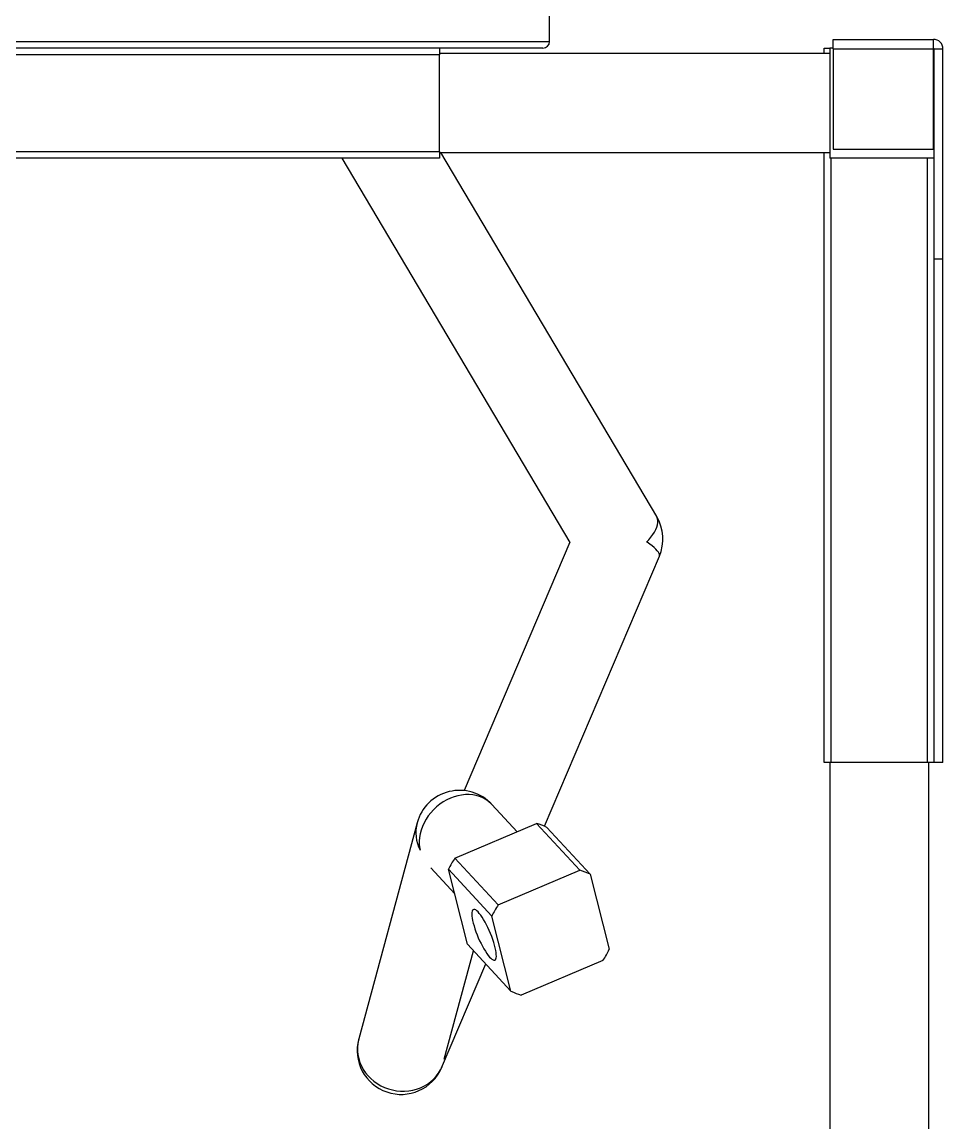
# Model space of a CAD drawing. Header units: millimetres. Extents: x 0 to 17520, y 0 to 12300.
# Drawn here: x 11204 to 12042, y 4168 to 5170 of the extents above; entities that cross this region are included whole.
import ezdxf

# ---------------------------------------------------------------- set-up
doc = ezdxf.new("R2010")
doc.units = ezdxf.units.MM
doc.header["$LTSCALE"] = 30

msp = doc.modelspace()

# ---------------------------------------------------------------- linework, layer by layer
for p, q in [((11683.962, 5152.376), (11683.962, 5215.376)), ((9983.962, 5152.376), (11683.962, 5152.376)), ((11941.962, 5145.639), (11941.962, 5154.376)), ((11941.962, 5154.376), (12033.226, 5154.376)), ((12033.226, 5146.376), (12033.226, 5154.376)), ((11677.962, 5146.376), (9989.962, 5146.376)), ((11583.962, 5140.376), (10083.962, 5140.376)), ((11583.962, 5146.376), (11583.962, 5140.376)), ((11938.962, 5141.376), (11583.962, 5141.376)), ((11583.962, 5052.376), (11583.962, 5140.376)), ((11933.962, 5141.376), (11933.962, 5146.376)), ((11933.962, 5146.376), (11938.962, 5146.376)), ((11938.962, 5146.376), (11938.962, 5046.376)), ((11941.962, 5146.376), (11938.962, 5146.376)), ((11941.962, 5145.639), (11941.962, 5054.376)), ((11941.962, 5145.639), (12033.226, 5145.639)), ((12033.226, 5146.376), (12033.226, 5145.639)), ((12033.226, 5054.376), (12033.226, 5145.639)), ((12033.962, 5145.639), (12041.962, 5145.639)), ((12033.962, 4954.376), (12033.962, 5145.639)), ((12041.962, 4954.376), (12041.962, 5145.639)), ((10083.962, 5052.376), (11583.962, 5052.376)), ((11583.962, 5052.376), (11583.962, 5046.376)), ((11583.962, 5051.376), (11938.962, 5051.376)), ((11781.507, 4720.028), (11585.099, 5051.376)), ((11933.962, 4496.376), (11933.962, 5051.376)), ((11941.962, 5054.376), (12033.226, 5054.376)), ((11583.962, 5046.376), (10083.962, 5046.376)), ((11495.065, 5046.376), (11702.537, 4696.362)), ((12033.962, 5046.376), (11938.962, 5046.376)), ((11939.962, 5046.376), (11939.962, 4496.376)), ((12027.962, 4496.376), (12027.962, 5046.376)), ((12041.962, 4954.376), (12033.962, 4954.376)), ((12033.962, 4496.376), (12033.962, 4954.376)), ((12041.962, 4496.376), (12041.962, 4954.376)), ((11702.359, 4696.663), (11606.15, 4470.702)), ((11679.273, 4438.229), (11783.901, 4683.962)), ((11939.962, 4496.376), (11933.962, 4496.376)), ((11938.962, 4496.376), (11938.962, 3946.376)), ((12027.962, 4496.376), (11939.962, 4496.376)), ((12033.962, 4496.376), (12027.962, 4496.376)), ((12028.962, 3946.376), (12028.962, 4496.376)), ((12041.962, 4496.376), (12033.962, 4496.376)), ((11654.394, 4433.293), (11631.474, 4458.07)), ((11563.498, 4441.347), (11510.312, 4244.636)), ((11597.848, 4409.265), (11672.17, 4440.846)), ((11672.17, 4440.846), (11711.605, 4398.218)), ((11720.955, 4394.487), (11681.52, 4437.116)), ((11637.283, 4366.637), (11597.848, 4409.265)), ((11575.965, 4400.267), (11597.767, 4376.699)), ((11592.047, 4399.097), (11631.482, 4356.468)), ((11609.46, 4330.915), (11592.047, 4399.097)), ((11637.283, 4366.637), (11711.605, 4398.218)), ((11720.955, 4394.487), (11738.368, 4326.305)), ((11648.895, 4288.286), (11631.482, 4356.468)), ((11648.895, 4288.286), (11609.46, 4330.915)), ((11588.197, 4226.188), (11614.917, 4325.015)), ((11585.729, 4218.526), (11625.978, 4313.058)), ((11732.567, 4316.136), (11658.245, 4284.555)), ((11585.873, 4219.017), (11585.729, 4218.526))]:
    msp.add_line(p, q)
at = {"flags": 128}
for points in [[(11772.27, 4696.926), (11774.197, 4698.953), (11776.234, 4701.334), (11778.015, 4703.699), (11779.524, 4706.029), (11780.748, 4708.302), (11781.677, 4710.499), (11782.301, 4712.601), (11782.616, 4714.589), (11782.619, 4716.445), (11782.31, 4718.153), (11781.691, 4719.699), (11781.507, 4720.028)], [(11783.901, 4683.962), (11784.052, 4684.501), (11784.022, 4685.452), (11783.668, 4686.527), (11782.993, 4687.718), (11782.002, 4689.013), (11780.704, 4690.402), (11779.111, 4691.872), (11777.237, 4693.41), (11775.098, 4695.002), (11772.713, 4696.636), (11772.27, 4696.926)], [(11593.726, 4463.739), (11590.412, 4462.171), (11587.2, 4460.328), (11584.119, 4458.226), (11581.197, 4455.884), (11578.458, 4453.323), (11575.927, 4450.565), (11573.626, 4447.634), (11571.576, 4444.556), (11569.794, 4441.358), (11568.296, 4438.068), (11567.095, 4434.716), (11566.202, 4431.329), (11565.624, 4427.939), (11565.367, 4424.576), (11565.433, 4421.267), (11565.821, 4418.044), (11566.121, 4416.537)], [(11631.474, 4458.07), (11630.795, 4458.777), (11628.517, 4460.815), (11626.006, 4462.591), (11623.286, 4464.088), (11620.379, 4465.293), (11617.312, 4466.197), (11614.111, 4466.79), (11610.805, 4467.068), (11607.422, 4467.028), (11603.992, 4466.671), (11600.547, 4465.999), (11597.115, 4465.019), (11593.726, 4463.739)], [(11614.556, 4350.086), (11615.245, 4347.584), (11616.062, 4344.967), (11616.997, 4342.273), (11618.037, 4339.539), (11619.165, 4336.804), (11620.368, 4334.105), (11621.627, 4331.481), (11622.925, 4328.969), (11624.244, 4326.603), (11625.566, 4324.418), (11626.871, 4322.443), (11628.142, 4320.706), (11629.361, 4319.233), (11630.51, 4318.043), (11631.573, 4317.153), (11632.537, 4316.576), (11633.386, 4316.319), (11634.109, 4316.387), (11634.696, 4316.779), (11635.139, 4317.488), (11635.431, 4318.506), (11635.568, 4319.817), (11635.549, 4321.403), (11635.374, 4323.243), (11635.045, 4325.309), (11634.566, 4327.574), (11633.946, 4330.006), (11633.191, 4332.569), (11632.313, 4335.229), (11631.324, 4337.948), (11630.238, 4340.687), (11629.071, 4343.409), (11627.838, 4346.075), (11626.557, 4348.648), (11625.246, 4351.091), (11623.923, 4353.371), (11622.607, 4355.455), (11621.317, 4357.314), (11620.07, 4358.921), (11618.884, 4360.255), (11617.776, 4361.297), (11616.761, 4362.032), (11615.853, 4362.45), (11615.065, 4362.544), (11614.409, 4362.314), (11613.893, 4361.762), (11613.525, 4360.897), (11613.31, 4359.731), (11613.251, 4358.28), (11613.348, 4356.564), (11613.601, 4354.607), (11614.005, 4352.438), (11614.556, 4350.086)], [(11510.312, 4244.636), (11510.132, 4243.941), (11509.474, 4240.553), (11509.163, 4237.11), (11509.2, 4233.64), (11509.587, 4230.176), (11510.32, 4226.747), (11511.392, 4223.383), (11512.794, 4220.114), (11514.513, 4216.969), (11516.535, 4213.976), (11518.841, 4211.16), (11521.412, 4208.547), (11524.225, 4206.159), (11527.254, 4204.017), (11530.474, 4202.141), (11533.857, 4200.546), (11537.371, 4199.247), (11540.987, 4198.255), (11544.673, 4197.579), (11548.397, 4197.225), (11552.125, 4197.196), (11555.825, 4197.492), (11559.464, 4198.11), (11563.011, 4199.046), (11566.434, 4200.29), (11569.703, 4201.832), (11572.789, 4203.659), (11575.666, 4205.754), (11578.308, 4208.1), (11580.691, 4210.674), (11582.795, 4213.455), (11584.602, 4216.419), (11585.873, 4219.017)]]:
    msp.add_lwpolyline(points, dxfattribs=at)
for centre, radius, start, end in [((11677.962, 5152.376), 6, 270, 0), ((12033.226, 5145.639), 8.737, 0, 90), ((12033.226, 5145.639), 0.737, 0, 90), ((11747.098, 4699.632), 40, 336.936845, 30.657527), ((11602.111, 4430.907), 40, 42.771484, 164.870497), ((11597.389, 4432.387), 35.056, 165.191071, 206.879396), ((11659.347, 4395.124), 47.487, 62.163934, 74.333517), ((11659.511, 4367.351), 74.56, 145.794861, 154.800334), ((11698.782, 4352.495), 47.487, 62.163946, 74.333495), ((11698.952, 4324.719), 74.567, 145.795269, 154.799926), ((11670.901, 4358.053), 74.564, 325.7951, 334.800095), ((11671.069, 4330.279), 47.488, 242.1641, 254.333271), ((11548.926, 4234.196), 40, 164.870497, 336.936845)]:
    msp.add_arc(centre, radius, start, end)

doc.saveas('drawing.dxf')
